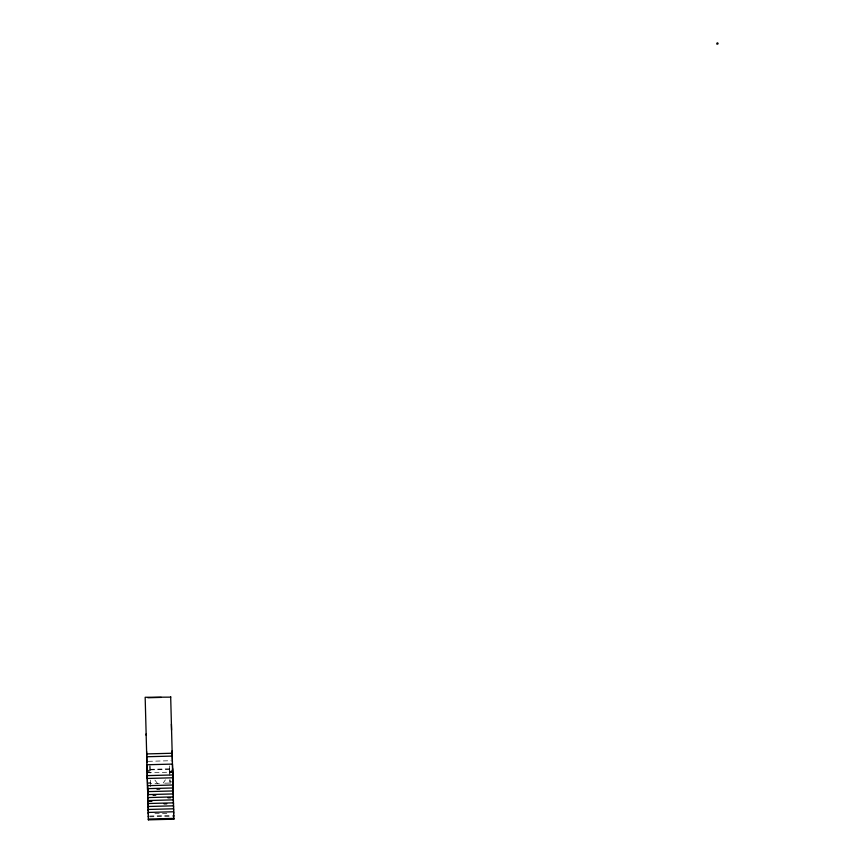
<?xml version="1.0" encoding="UTF-8"?>
<svg xmlns="http://www.w3.org/2000/svg" width="863" height="863" viewBox="0 0 863 863"><rect width="100%" height="100%" fill="white"/><g stroke="black" fill="none" stroke-linecap="round" stroke-linejoin="round"><path stroke-width="0.65" stroke-dasharray="4.32 3.24" d="M163.236 783L165.405 779.828M169.741 773.496L171.187 771.382M172.632 769.267L169.763 772.18L171.694 771.997M148.209 761.317L171.025 760.713M150.054 769.332L169.666 768.814L169.59 766.15M169.687 769.354L147.12 769.947L150.14 772.698M147.109 770.281L150.043 770.206M147.185 772.245L150.119 772.158M169.741 771.651L171.705 771.598M147.195 772.773L172.697 772.105M169.752 772.493L171.715 772.439M148.414 782.504L150.378 782.45L150.291 779.645L150.496 786.711M171.964 781.878L170 781.932L169.946 780.066M147.454 783.636L159.396 783.324M164.704 783.183L171.974 783M154.93 813.723L168.35 813.367M149.612 816.042L172.427 815.438M149.633 816.84L172.46 816.236M154.909 780.109L158.015 784.176M169.655 768.577L169.784 773.917M149.935 765.33L150.13 773.011M169.569 765.913L169.817 775.589M169.935 779.569L170.108 786.193M149.946 766.43L150.13 772.87"/><path stroke-width="1.29" d="M146.181 735.33L145.167 697.282L170.691 697.142M147.875 697.746L161.295 697.39M146.721 756.754L172.222 756.074M172.794 777.79L147.282 778.458L147.217 775.632L172.719 774.952L173.873 819.181L148.371 819.85L148.339 819.052L173.851 818.383L173.873 819.181M147.217 775.632L147.497 785.675L173.01 784.996M173.085 787.973L147.573 788.642L147.627 790.109M156.99 789.203L159.677 789.127M173.15 790.95L147.649 791.619L147.692 793.075M173.226 793.928L147.724 794.596L147.767 796.053M153.118 795.255L155.804 795.179M167.961 797.844L170.647 797.768M149.234 801.306L151.92 801.242M164.078 803.895L166.764 803.82M172.751 774.78L172.147 753.248L146.645 753.917L147.249 775.449M172.794 776.689L172.934 781.856M173.053 786.603L173.28 795.384M173.355 798.361L173.301 796.894L147.8 797.574L147.843 799.03M173.42 801.328L173.377 799.872L147.875 800.54L147.918 802.007M173.495 804.305L173.452 802.849L147.951 803.518L147.994 804.974M173.571 807.283L173.528 805.826L148.026 806.495L148.069 807.951M173.646 810.26L173.603 808.793L148.102 809.462L148.145 810.929M173.722 813.226L173.679 811.77L148.166 812.439L148.22 813.906M173.776 815.406L173.797 816.204M147.551 787.272L147.767 794.489L146.958 764.758L172.46 764.089L172.956 782.968M148.274 816.074L148.296 816.873M172.6 768.502L173.269 793.809M170.68 696.614L171.564 730.098M172.115 750.832L172.417 762.061M171.403 724.1L172.158 752.223M146.613 751.511L146.904 762.73M147.497 785.675L148.371 819.85M146.138 733.938L146.645 752.892M717.8 43.15L716.819 43.172L716.851 44.121L717.833 44.099L717.8 43.15"/></g></svg>
